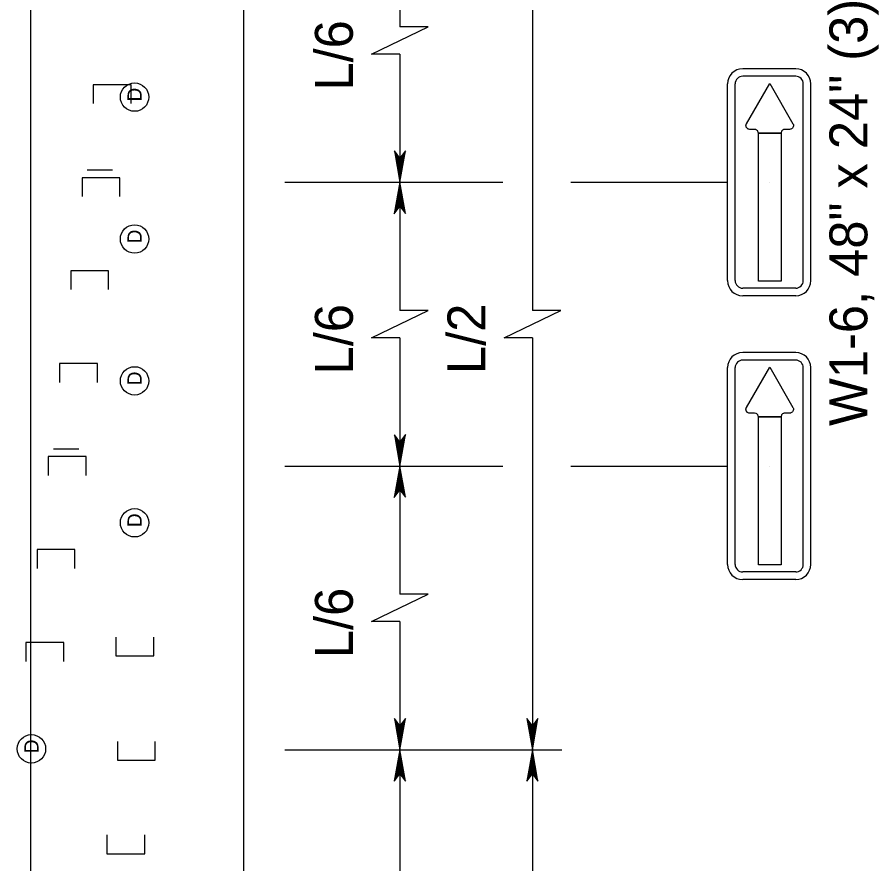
# Model space of a CAD drawing. Extents: x 499945 to 500993, y 499985 to 500645.
# Drawn here: x 500552.3 to 500643.2, y 500214.8 to 500304.3 of the extents above; entities that cross this region are included whole.
import ezdxf

# ---------------------------------------------------------------- set-up
doc = ezdxf.new("R2010")
doc.units = 0
for name, color, linetype in [('1', 7, 'Continuous'), ('24', 7, 'Continuous'), ('5', 7, 'Continuous'), ('56', 7, 'Continuous'), ('60', 7, 'Continuous')]:
    doc.layers.add(name, color=color, linetype=linetype)

msp = doc.modelspace()

# ---------------------------------------------------------------- linework, layer by layer
at = {"layer": '1'}
for p, q in [((500553.648, 500369.264), (500553.648, 500012.81)), ((500576.131, 500336.789), (500576.131, 500012.81)), ((500592.652, 500316.804), (500592.652, 500303.257)), ((500606.641, 500316.804), (500606.641, 500273.279)), ((500595.65, 500303.257), (500592.652, 500303.257)), ((500592.652, 500301.815), (500595.65, 500303.257)), ((500589.655, 500300.374), (500592.652, 500301.815)), ((500592.652, 500300.374), (500589.655, 500300.374)), ((500592.652, 500300.374), (500592.652, 500286.826)), ((500580.51, 500286.826), (500603.503, 500286.826)), ((500592.652, 500286.826), (500592.652, 500273.279)), ((500610.682, 500286.826), (500627.244, 500286.826)), ((500595.65, 500273.279), (500592.652, 500273.279)), ((500592.652, 500271.838), (500595.65, 500273.279)), ((500609.639, 500273.279), (500606.641, 500273.279)), ((500606.641, 500271.838), (500609.639, 500273.279)), ((500589.655, 500270.397), (500592.652, 500271.838)), ((500603.644, 500270.397), (500606.641, 500271.838)), ((500592.652, 500270.397), (500589.655, 500270.397)), ((500592.652, 500270.397), (500592.652, 500256.849)), ((500606.641, 500270.397), (500603.644, 500270.397)), ((500606.641, 500270.397), (500606.641, 500226.872)), ((500580.51, 500256.849), (500603.503, 500256.849)), ((500592.652, 500256.849), (500592.652, 500243.302)), ((500610.682, 500256.849), (500627.244, 500256.849)), ((500595.65, 500243.302), (500592.652, 500243.302)), ((500592.652, 500241.861), (500595.65, 500243.302)), ((500589.655, 500240.419), (500592.652, 500241.861)), ((500592.652, 500240.419), (500589.655, 500240.419)), ((500592.652, 500240.419), (500592.652, 500226.872)), ((500580.51, 500226.872), (500609.737, 500226.872)), ((500592.652, 500226.872), (500592.652, 500213.325)), ((500606.641, 500226.872), (500606.641, 500183.348))]:
    msp.add_line(p, q, dxfattribs=at)
at = {"layer": '24'}
for points in [[(500592.652, 500286.826), (500593.24, 500290.151), (500592.652, 500289.356), (500592.074, 500290.133), (500592.652, 500286.826), (500592.646, 500287.047), (500593.196, 500290.057), (500592.645, 500289.294), (500592.119, 500289.999), (500592.635, 500287.167), (500592.652, 500287.277), (500593.11, 500289.856), (500592.645, 500289.277), (500592.194, 500289.872), (500592.653, 500287.328), (500592.635, 500287.438), (500593.042, 500289.692), (500592.653, 500289.254), (500592.247, 500289.701), (500592.635, 500287.759), (500592.635, 500287.947), (500592.959, 500289.525), (500592.661, 500289.218), (500592.331, 500289.549), (500592.652, 500287.98), (500592.662, 500288.157), (500592.865, 500289.344), (500592.635, 500289.116), (500592.407, 500289.364), (500592.652, 500288.321), (500592.669, 500288.488), (500592.805, 500289.201), (500592.645, 500289.084), (500592.468, 500289.278), (500592.653, 500288.575), (500592.763, 500289.039), (500592.635, 500288.972), (500592.509, 500289.177), (500592.635, 500288.692), (500592.712, 500288.997), (500592.611, 500288.869), (500592.551, 500289.016), (500592.645, 500288.87), (500592.661, 500288.946)], [(500592.652, 500286.826), (500592.065, 500283.503), (500592.652, 500284.297), (500593.23, 500283.52), (500592.652, 500286.826), (500592.658, 500286.606), (500592.108, 500283.596), (500592.659, 500284.359), (500593.185, 500283.654), (500592.669, 500286.487), (500592.652, 500286.376), (500592.194, 500283.797), (500592.659, 500284.376), (500593.11, 500283.781), (500592.652, 500286.325), (500592.669, 500286.215), (500592.262, 500283.961), (500592.652, 500284.399), (500593.058, 500283.952), (500592.669, 500285.894), (500592.669, 500285.706), (500592.345, 500284.128), (500592.643, 500284.435), (500592.973, 500284.104), (500592.652, 500285.673), (500592.642, 500285.495), (500592.439, 500284.309), (500592.669, 500284.537), (500592.897, 500284.289), (500592.652, 500285.332), (500592.635, 500285.165), (500592.499, 500284.452), (500592.659, 500284.57), (500592.837, 500284.375), (500592.652, 500285.078), (500592.541, 500284.614), (500592.669, 500284.68), (500592.796, 500284.476), (500592.669, 500284.961), (500592.593, 500284.656), (500592.693, 500284.784), (500592.753, 500284.637), (500592.659, 500284.783), (500592.643, 500284.707)], [(500592.652, 500256.849), (500593.24, 500260.173), (500592.652, 500259.379), (500592.074, 500260.156), (500592.652, 500256.849), (500592.646, 500257.07), (500593.196, 500260.08), (500592.645, 500259.317), (500592.119, 500260.022), (500592.635, 500257.189), (500592.652, 500257.3), (500593.11, 500259.879), (500592.645, 500259.3), (500592.194, 500259.895), (500592.653, 500257.35), (500592.635, 500257.461), (500593.042, 500259.715), (500592.653, 500259.277), (500592.247, 500259.724), (500592.635, 500257.782), (500592.635, 500257.969), (500592.959, 500259.548), (500592.661, 500259.241), (500592.331, 500259.572), (500592.652, 500258.003), (500592.662, 500258.18), (500592.865, 500259.367), (500592.635, 500259.139), (500592.407, 500259.386), (500592.652, 500258.344), (500592.669, 500258.511), (500592.805, 500259.223), (500592.645, 500259.106), (500592.468, 500259.301), (500592.653, 500258.598), (500592.763, 500259.062), (500592.635, 500258.995), (500592.509, 500259.199), (500592.635, 500258.715), (500592.712, 500259.02), (500592.611, 500258.892), (500592.551, 500259.038), (500592.645, 500258.893), (500592.661, 500258.969)], [(500592.652, 500256.849), (500592.065, 500253.525), (500592.652, 500254.32), (500593.23, 500253.543), (500592.652, 500256.849), (500592.658, 500256.629), (500592.108, 500253.619), (500592.659, 500254.382), (500593.185, 500253.677), (500592.669, 500256.51), (500592.652, 500256.399), (500592.194, 500253.82), (500592.659, 500254.399), (500593.11, 500253.804), (500592.652, 500256.348), (500592.669, 500256.238), (500592.262, 500253.984), (500592.652, 500254.422), (500593.058, 500253.974), (500592.669, 500255.917), (500592.669, 500255.729), (500592.345, 500254.151), (500592.643, 500254.458), (500592.973, 500254.127), (500592.652, 500255.696), (500592.642, 500255.518), (500592.439, 500254.332), (500592.669, 500254.56), (500592.897, 500254.312), (500592.652, 500255.355), (500592.635, 500255.188), (500592.499, 500254.475), (500592.659, 500254.593), (500592.837, 500254.398), (500592.652, 500255.101), (500592.541, 500254.636), (500592.669, 500254.703), (500592.796, 500254.499), (500592.669, 500254.984), (500592.593, 500254.679), (500592.693, 500254.807), (500592.753, 500254.66), (500592.659, 500254.806), (500592.643, 500254.73)], [(500592.652, 500226.872), (500593.24, 500230.196), (500592.652, 500229.402), (500592.074, 500230.179), (500592.652, 500226.872), (500592.646, 500227.093), (500593.196, 500230.103), (500592.645, 500229.34), (500592.119, 500230.045), (500592.635, 500227.212), (500592.652, 500227.323), (500593.11, 500229.901), (500592.645, 500229.323), (500592.194, 500229.917), (500592.653, 500227.373), (500592.635, 500227.484), (500593.042, 500229.738), (500592.653, 500229.299), (500592.247, 500229.747), (500592.635, 500227.805), (500592.635, 500227.992), (500592.959, 500229.571), (500592.661, 500229.263), (500592.331, 500229.594), (500592.652, 500228.026), (500592.662, 500228.203), (500592.865, 500229.39), (500592.635, 500229.162), (500592.407, 500229.409), (500592.652, 500228.366), (500592.669, 500228.534), (500592.805, 500229.246), (500592.645, 500229.129), (500592.468, 500229.323), (500592.653, 500228.621), (500592.763, 500229.085), (500592.635, 500229.018), (500592.509, 500229.222), (500592.635, 500228.738), (500592.712, 500229.043), (500592.611, 500228.915), (500592.551, 500229.061), (500592.645, 500228.915), (500592.661, 500228.992)], [(500606.641, 500226.872), (500607.229, 500230.196), (500606.641, 500229.402), (500606.063, 500230.179), (500606.641, 500226.872), (500606.635, 500227.093), (500607.186, 500230.103), (500606.635, 500229.34), (500606.109, 500230.045), (500606.625, 500227.212), (500606.641, 500227.323), (500607.1, 500229.901), (500606.635, 500229.323), (500606.184, 500229.917), (500606.642, 500227.373), (500606.625, 500227.484), (500607.031, 500229.738), (500606.642, 500229.299), (500606.236, 500229.747), (500606.625, 500227.805), (500606.625, 500227.992), (500606.948, 500229.571), (500606.651, 500229.263), (500606.32, 500229.594), (500606.641, 500228.026), (500606.652, 500228.203), (500606.855, 500229.39), (500606.625, 500229.162), (500606.397, 500229.409), (500606.641, 500228.366), (500606.658, 500228.534), (500606.795, 500229.246), (500606.635, 500229.129), (500606.457, 500229.323), (500606.642, 500228.621), (500606.752, 500229.085), (500606.625, 500229.018), (500606.498, 500229.222), (500606.625, 500228.738), (500606.701, 500229.043), (500606.6, 500228.915), (500606.541, 500229.061), (500606.635, 500228.915), (500606.651, 500228.992)], [(500592.652, 500226.872), (500592.065, 500223.548), (500592.652, 500224.342), (500593.23, 500223.566), (500592.652, 500226.872), (500592.658, 500226.651), (500592.108, 500223.641), (500592.659, 500224.405), (500593.185, 500223.7), (500592.669, 500226.532), (500592.652, 500226.421), (500592.194, 500223.843), (500592.659, 500224.422), (500593.11, 500223.826), (500592.652, 500226.371), (500592.669, 500226.261), (500592.262, 500224.007), (500592.652, 500224.445), (500593.058, 500223.997), (500592.669, 500225.94), (500592.669, 500225.752), (500592.345, 500224.174), (500592.643, 500224.481), (500592.973, 500224.15), (500592.652, 500225.719), (500592.642, 500225.541), (500592.439, 500224.354), (500592.669, 500224.582), (500592.897, 500224.335), (500592.652, 500225.378), (500592.635, 500225.21), (500592.499, 500224.498), (500592.659, 500224.615), (500592.837, 500224.421), (500592.652, 500225.124), (500592.541, 500224.659), (500592.669, 500224.726), (500592.796, 500224.522), (500592.669, 500225.007), (500592.593, 500224.702), (500592.693, 500224.83), (500592.753, 500224.683), (500592.659, 500224.829), (500592.643, 500224.753)], [(500606.641, 500226.872), (500606.054, 500223.548), (500606.641, 500224.342), (500607.22, 500223.566), (500606.641, 500226.872), (500606.648, 500226.651), (500606.097, 500223.641), (500606.649, 500224.405), (500607.174, 500223.7), (500606.658, 500226.532), (500606.641, 500226.421), (500606.183, 500223.843), (500606.648, 500224.422), (500607.1, 500223.826), (500606.641, 500226.371), (500606.658, 500226.261), (500606.251, 500224.007), (500606.641, 500224.445), (500607.047, 500223.997), (500606.658, 500225.94), (500606.658, 500225.752), (500606.335, 500224.174), (500606.632, 500224.481), (500606.963, 500224.15), (500606.641, 500225.719), (500606.631, 500225.541), (500606.428, 500224.354), (500606.658, 500224.582), (500606.886, 500224.335), (500606.641, 500225.378), (500606.625, 500225.21), (500606.488, 500224.498), (500606.649, 500224.615), (500606.826, 500224.421), (500606.641, 500225.124), (500606.531, 500224.659), (500606.658, 500224.726), (500606.785, 500224.522), (500606.658, 500225.007), (500606.582, 500224.702), (500606.682, 500224.83), (500606.742, 500224.683), (500606.649, 500224.829), (500606.632, 500224.753)]]:
    msp.add_lwpolyline(points, dxfattribs=at)
at = {"layer": '56'}
for p, q in [((500634.439, 500298.818), (500628.843, 500298.818)), ((500634.439, 500298.018), (500628.843, 500298.018)), ((500627.244, 500276.434), (500627.244, 500297.219)), ((500628.043, 500276.434), (500628.043, 500297.219)), ((500635.238, 500276.434), (500635.238, 500297.219)), ((500636.037, 500276.434), (500636.037, 500297.219)), ((500562.302, 500288.108), (500559.654, 500288.108)), ((500634.439, 500275.635), (500628.843, 500275.635)), ((500634.439, 500274.836), (500628.843, 500274.836)), ((500634.439, 500268.84), (500628.843, 500268.84)), ((500634.439, 500268.041), (500628.843, 500268.041)), ((500627.244, 500246.457), (500627.244, 500267.241)), ((500628.043, 500246.457), (500628.043, 500267.241)), ((500635.238, 500246.457), (500635.238, 500267.241)), ((500636.037, 500246.457), (500636.037, 500267.241)), ((500558.743, 500258.642), (500556.094, 500258.642)), ((500634.439, 500245.658), (500628.843, 500245.658)), ((500634.439, 500244.858), (500628.843, 500244.858))]:
    msp.add_line(p, q, dxfattribs=at)
for points in [[(500564.279, 500295.132), (500564.279, 500297.131), (500562.281, 500297.131), (500560.282, 500297.131), (500560.282, 500295.132)], [(500563.093, 500285.31), (500563.093, 500287.308), (500561.094, 500287.308), (500559.096, 500287.308), (500559.096, 500285.31)], [(500563.093, 500285.31), (500563.093, 500287.308), (500561.094, 500287.308), (500559.096, 500287.308), (500559.096, 500285.31)], [(500561.906, 500275.488), (500561.906, 500277.486), (500559.908, 500277.486), (500557.909, 500277.486), (500557.909, 500275.488)], [(500560.72, 500265.666), (500560.72, 500267.664), (500558.721, 500267.664), (500556.723, 500267.664), (500556.723, 500265.666)], [(500559.533, 500255.844), (500559.533, 500257.842), (500557.535, 500257.842), (500555.536, 500257.842), (500555.536, 500255.844)], [(500559.533, 500255.844), (500559.533, 500257.842), (500557.535, 500257.842), (500555.536, 500257.842), (500555.536, 500255.844)], [(500558.347, 500246.022), (500558.347, 500248.02), (500556.348, 500248.02), (500554.35, 500248.02), (500554.35, 500246.022)], [(500562.67, 500238.784), (500562.67, 500236.786), (500564.669, 500236.786), (500566.667, 500236.786), (500566.667, 500238.784)], [(500557.16, 500236.2), (500557.16, 500238.198), (500555.162, 500238.198), (500553.163, 500238.198), (500553.163, 500236.2)], [(500562.828, 500227.765), (500562.828, 500225.766), (500564.826, 500225.766), (500566.824, 500225.766), (500566.824, 500227.765)], [(500561.723, 500217.883), (500561.723, 500215.885), (500563.721, 500215.885), (500565.72, 500215.885), (500565.72, 500217.883)]]:
    msp.add_lwpolyline(points, dxfattribs=at)
for centre, radius, start, end in [((500628.843, 500297.219), 1.599, 90, 180), ((500634.439, 500297.219), 1.599, 0, 90), ((500628.843, 500297.219), 0.799, 90, 180), ((500634.439, 500297.219), 0.799, 0, 90), ((500628.843, 500276.434), 1.599, 180, 270), ((500628.843, 500276.434), 0.799, 180, 270), ((500634.439, 500276.434), 1.599, 270, 0), ((500634.439, 500276.434), 0.799, 270, 0), ((500628.843, 500267.241), 1.599, 90, 180), ((500634.439, 500267.241), 1.599, 0, 90), ((500628.843, 500267.241), 0.799, 90, 180), ((500634.439, 500267.241), 0.799, 0, 90), ((500628.843, 500246.457), 1.599, 180, 270), ((500628.843, 500246.457), 0.799, 180, 270), ((500634.439, 500246.457), 1.599, 270, 0), ((500634.439, 500246.457), 0.799, 270, 0)]:
    msp.add_arc(centre, radius, start, end, dxfattribs=at)
for centre in [(500564.64, 500295.82), (500564.64, 500280.831), (500564.64, 500265.843), (500564.64, 500250.854), (500553.752, 500226.973)]:
    msp.add_ellipse(centre, major_axis=(0, 1.499), ratio=0.999998, dxfattribs=at)
at = {"layer": '60'}
for p, q in [((500631.696, 500286.826), (500631.696, 500286.826)), ((500631.696, 500256.849), (500631.696, 500256.849))]:
    msp.add_line(p, q, dxfattribs=at)
for points in [[(500631.696, 500297.261), (500634.148, 500293.015), (500634.171, 500292.969), (500634.19, 500292.913), (500634.2, 500292.848), (500634.2, 500292.781), (500634.184, 500292.698), (500634.142, 500292.605), (500634.105, 500292.555), (500634.074, 500292.522), (500634.003, 500292.469), (500633.936, 500292.439), (500633.888, 500292.425), (500633.802, 500292.415), (500633.295, 500292.415), (500633.211, 500292.406), (500633.159, 500292.391), (500633.114, 500292.372), (500633.061, 500292.34), (500633.015, 500292.301), (500632.974, 500292.255), (500632.952, 500292.222), (500632.923, 500292.162), (500632.904, 500292.097), (500632.895, 500292.016), (500630.497, 500292.016), (500630.482, 500292.125), (500630.454, 500292.197), (500630.425, 500292.245), (500630.385, 500292.294), (500630.336, 500292.337), (500630.279, 500292.372), (500630.236, 500292.391), (500630.097, 500292.415), (500629.591, 500292.415), (500629.491, 500292.428), (500629.427, 500292.45), (500629.352, 500292.495), (500629.309, 500292.531), (500629.251, 500292.605), (500629.221, 500292.663), (500629.198, 500292.74), (500629.191, 500292.824), (500629.211, 500292.94), (500629.224, 500292.974), (500629.245, 500293.015)], [(500632.895, 500292.016), (500632.895, 500276.387), (500630.497, 500276.387), (500630.497, 500292.016)], [(500631.696, 500267.284), (500634.148, 500263.038), (500634.171, 500262.992), (500634.19, 500262.936), (500634.2, 500262.871), (500634.2, 500262.804), (500634.184, 500262.72), (500634.142, 500262.628), (500634.105, 500262.578), (500634.074, 500262.545), (500634.003, 500262.492), (500633.936, 500262.462), (500633.888, 500262.448), (500633.802, 500262.438), (500633.295, 500262.438), (500633.211, 500262.429), (500633.159, 500262.414), (500633.114, 500262.395), (500633.061, 500262.363), (500633.015, 500262.323), (500632.974, 500262.278), (500632.952, 500262.245), (500632.923, 500262.185), (500632.904, 500262.12), (500632.895, 500262.039), (500630.497, 500262.039), (500630.482, 500262.148), (500630.454, 500262.22), (500630.425, 500262.267), (500630.385, 500262.317), (500630.336, 500262.359), (500630.279, 500262.395), (500630.236, 500262.414), (500630.097, 500262.438), (500629.591, 500262.438), (500629.491, 500262.451), (500629.427, 500262.473), (500629.352, 500262.517), (500629.309, 500262.554), (500629.251, 500262.628), (500629.221, 500262.686), (500629.198, 500262.763), (500629.191, 500262.847), (500629.211, 500262.962), (500629.224, 500262.997), (500629.245, 500263.038)], [(500632.895, 500262.039), (500632.895, 500246.41), (500630.497, 500246.41), (500630.497, 500262.039)]]:
    msp.add_lwpolyline(points, close=True, dxfattribs=at)
for centre in [(500564.64, 500295.82), (500564.64, 500280.831), (500564.64, 500265.843), (500564.64, 500250.854), (500553.752, 500226.973)]:
    msp.add_ellipse(centre, major_axis=(0, 1.499), ratio=0.999998, dxfattribs=at)

# ---------------------------------------------------------------- texts
at = {"layer": '1'}
for s, p in [('L/6', (500587.686, 500296.51)), ('L/6', (500587.686, 500266.532)), ('L/2', (500601.675, 500266.571)), ('L/6', (500587.686, 500236.555))]:
    msp.add_text(s, height=4, rotation=90, dxfattribs=at).set_placement(p)
at = {"layer": '5'}
msp.add_text('W1-6, 48" x 24" (3)', height=4, rotation=90, dxfattribs=at).set_placement((500642.006, 500261.081))
at = {"layer": '56'}
for p in [(500565.389, 500295.36), (500565.389, 500280.371), (500565.389, 500265.383), (500565.389, 500250.394), (500554.501, 500226.513)]:
    msp.add_text('D', height=1.499, rotation=90, dxfattribs=at).set_placement(p)

doc.saveas('drawing.dxf')
